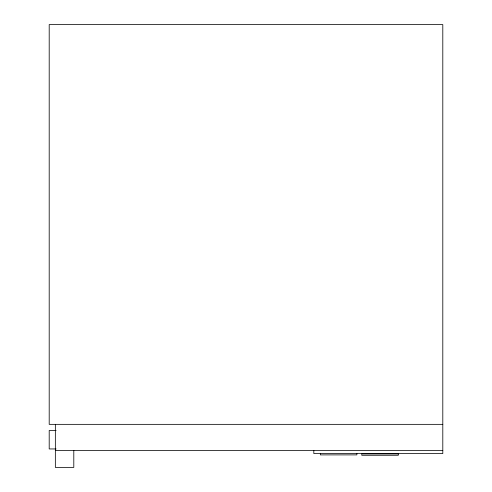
<?xml version="1.0" encoding="UTF-8"?>
<svg xmlns="http://www.w3.org/2000/svg" width="492" height="492" viewBox="0 0 492 492"><rect width="100%" height="100%" fill="white"/><g stroke="black" fill="none" stroke-linecap="round" stroke-linejoin="round"><path stroke-width="0.74" d="M442.8 424.35L49.2 424.35L49.2 24.6L442.8 24.6L442.8 453.562L313.816 453.562L313.816 450.488M56.106 430.5L49.2 430.5L49.2 448.95L56.106 448.95M55.35 450.488L442.8 450.488M356.872 453.562L356.872 454.891L320.347 454.891L320.347 453.562M73.8 450.395L73.8 467.4L55.35 467.4L55.35 424.35M398.305 453.944L361.78 453.944L361.78 455.278L398.305 455.278L398.305 453.944"/></g></svg>
